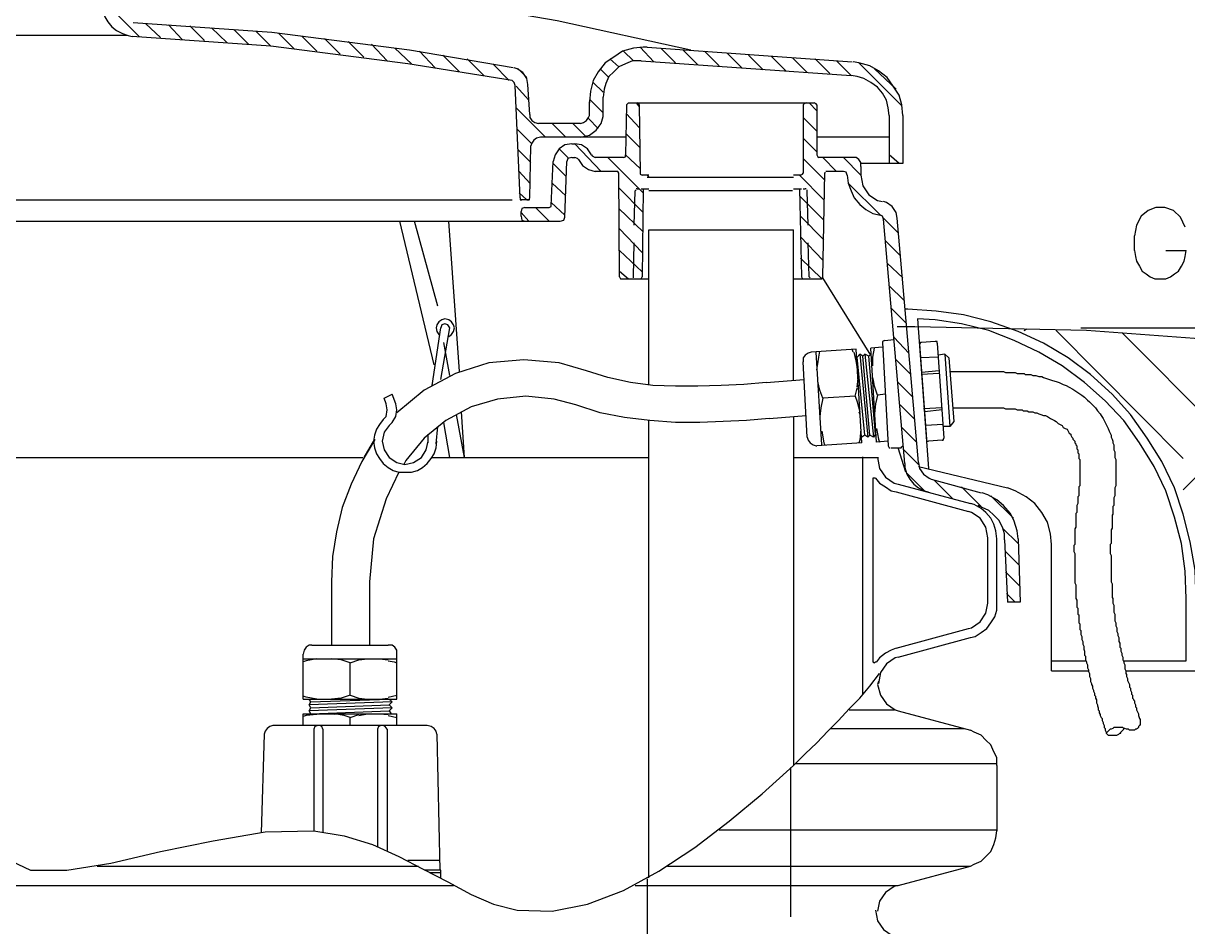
# Model space of a CAD drawing. Header units: inches. Extents: x -1698 to -1559, y -917 to -744.
# Drawn here: x -1645.69 to -1629.55, y -762.76 to -750.24 of the extents above; entities that cross this region are included whole.
import ezdxf

# ---------------------------------------------------------------- set-up
doc = ezdxf.new("R2010")
doc.units = ezdxf.units.IN
doc.layers.add('DH152', color=7, linetype='CONTINUOUS')

msp = doc.modelspace()

# ---------------------------------------------------------------- linework, layer by layer
at = {"layer": 'DH152', "color": 7}
for points in [[(-1636.4373, -750.6106), (-1638.29221, -750.20441), (-1640.22835, -749.86593), (-1642.17804, -749.62222), (-1644.12772, -749.48682), (-1646.09095, -749.43266), (-1648.05417, -749.48682), (-1650.01739, -749.62222), (-1651.96708, -749.86593), (-1653.88968, -750.20441), (-1655.81229, -750.63768), (-1657.70781, -751.15218), (-1658.16816, -751.30111)], [(-1644.0871, -750.42104), (-1644.58807, -749.92008)], [(-1644.58807, -749.97424), (-1644.58807, -750.06902), (-1644.56099, -750.15026), (-1644.52037, -750.21795), (-1644.46621, -750.28565), (-1644.39851, -750.33981), (-1644.31728, -750.38043), (-1644.23604, -750.40751), (-1644.18188, -750.42104)], [(-1638.90149, -750.85431), (-1640.33667, -750.6106), (-1642.24574, -750.36689), (-1644.16834, -750.23149), (-1644.16834, -750.23149)], [(-1643.78924, -750.43458), (-1643.99233, -750.24503)], [(-1643.49137, -750.46166), (-1643.68092, -750.25857)], [(-1643.17996, -750.4752), (-1643.38305, -750.27211)], [(-1642.86855, -750.50228), (-1643.08518, -750.29919)], [(-1644.24958, -750.40751), (-1647.94585, -750.40751)], [(-1638.91503, -751.03032), (-1640.36375, -750.80015), (-1642.25928, -750.55644), (-1644.18188, -750.42104), (-1644.18188, -750.42104)], [(-1642.57068, -750.52936), (-1642.77378, -750.32627)], [(-1642.25928, -750.55644), (-1642.46237, -750.35335)], [(-1641.93433, -750.59706), (-1642.15096, -750.38043)], [(-1641.62292, -750.62414), (-1641.82601, -750.42104)], [(-1641.29797, -750.66476), (-1641.5146, -750.44812)], [(-1640.97303, -750.70537), (-1641.18966, -750.48874)], [(-1640.64808, -750.75953), (-1640.86471, -750.52936)], [(-1640.30959, -750.80015), (-1640.53976, -750.58352)], [(-1639.98464, -750.85431), (-1640.20128, -750.62414)], [(-1637.04658, -750.56998), (-1637.10074, -750.56998), (-1637.23613, -750.58352), (-1637.38507, -750.62414), (-1637.50692, -750.70537), (-1637.62878, -750.78661), (-1637.72355, -750.90847), (-1637.79125, -751.03032), (-1637.83187, -751.17926), (-1637.84541, -751.32819), (-1637.84541, -751.34173)], [(-1637.23613, -750.75953), (-1637.37153, -750.62414)], [(-1636.9518, -750.77307), (-1637.14136, -750.56998)], [(-1637.04658, -750.56998), (-1634.20329, -750.77307)], [(-1636.65393, -750.78661), (-1636.85703, -750.58352)], [(-1636.34253, -750.81369), (-1636.54562, -750.6106)], [(-1636.04466, -750.82723), (-1636.24775, -750.62414)], [(-1639.64616, -750.90847), (-1639.87633, -750.67829)], [(-1639.30767, -750.96262), (-1639.53784, -750.73245)], [(-1637.12782, -750.75953), (-1637.15489, -750.75953), (-1637.24967, -750.75953), (-1637.34445, -750.80015), (-1637.43922, -750.84077), (-1637.50692, -750.90847), (-1637.57462, -750.97616), (-1637.61524, -751.07094), (-1637.64232, -751.15218), (-1637.65586, -751.26049)], [(-1637.43922, -750.84077), (-1637.56108, -750.73245)], [(-1637.12782, -750.75953), (-1634.21683, -750.96262)], [(-1635.73325, -750.85431), (-1635.93634, -750.65122)], [(-1635.43538, -750.88139), (-1635.63847, -750.67829)], [(-1635.12397, -750.89493), (-1635.32707, -750.69183)], [(-1634.82611, -750.92201), (-1635.0292, -750.71891)], [(-1634.5147, -750.93554), (-1634.71779, -750.73245)], [(-1634.21683, -750.96262), (-1634.41992, -750.75953)], [(-1633.49924, -751.51774), (-1633.51278, -751.36881), (-1633.55339, -751.23341), (-1633.63463, -751.11156), (-1633.71587, -750.9897), (-1633.83772, -750.89493), (-1633.95958, -750.82723), (-1634.10851, -750.78661), (-1634.18975, -750.77307)], [(-1633.51278, -751.38235), (-1634.10851, -750.78661)], [(-1638.95564, -751.03032), (-1639.18582, -750.80015)], [(-1638.69839, -751.08448), (-1638.71193, -751.00324), (-1638.76609, -750.92201), (-1638.84733, -750.86785), (-1638.88795, -750.85431)], [(-1638.71193, -750.9897), (-1638.83379, -750.86785)], [(-1637.57462, -750.9897), (-1637.69647, -750.86785)], [(-1633.59401, -751.15218), (-1633.89188, -750.86785)], [(-1638.87441, -751.09802), (-1638.88795, -751.0574), (-1638.91503, -751.03032)], [(-1638.80671, -752.65506), (-1638.87441, -751.09802)], [(-1638.67132, -751.5042), (-1638.69839, -751.08448)], [(-1637.65586, -751.19279), (-1637.79125, -751.0574)], [(-1633.68879, -751.51774), (-1633.70233, -751.40943), (-1633.72941, -751.30111), (-1633.78357, -751.20633), (-1633.85126, -751.1251), (-1633.94604, -751.0574), (-1634.04082, -751.00324), (-1634.13559, -750.97616), (-1634.21683, -750.96262)], [(-1638.68486, -751.30111), (-1638.86087, -751.11156)], [(-1637.65586, -751.53128), (-1637.65586, -751.26049)], [(-1638.45468, -751.81561), (-1638.86087, -751.40943)], [(-1637.65586, -751.47712), (-1637.84541, -751.28757)], [(-1637.84541, -751.51774), (-1637.84541, -751.32819)], [(-1637.33091, -751.36881), (-1637.34445, -752.05932)], [(-1637.30383, -751.34173), (-1637.30383, -751.34173), (-1637.31737, -751.35527), (-1637.33091, -751.36881)], [(-1637.30383, -751.34173), (-1634.73133, -751.34173)], [(-1637.19551, -751.34173), (-1637.15489, -751.39589)], [(-1637.15489, -751.36881), (-1637.15489, -751.35527), (-1637.18197, -751.34173)], [(-1637.15489, -751.36881), (-1637.14136, -752.31657)], [(-1634.83964, -751.34173), (-1634.86672, -751.35527), (-1634.88026, -751.36881)], [(-1634.88026, -751.36881), (-1634.88026, -752.31657)], [(-1634.69071, -751.45004), (-1634.79903, -751.34173)], [(-1634.69071, -751.36881), (-1634.70425, -751.35527), (-1634.73133, -751.34173)], [(-1634.69071, -751.36881), (-1634.69071, -752.05932)], [(-1638.67132, -751.5042), (-1638.67132, -751.54482), (-1638.64424, -751.58544), (-1638.60362, -751.61252), (-1638.54946, -751.62606)], [(-1637.96726, -751.62606), (-1637.92664, -751.61252), (-1637.88603, -751.58544), (-1637.85895, -751.54482), (-1637.84541, -751.51774)], [(-1637.96726, -751.81561), (-1637.84541, -751.78853), (-1637.75063, -751.72083), (-1637.68293, -751.62606), (-1637.65586, -751.53128)], [(-1637.72355, -751.69376), (-1637.85895, -751.55836)], [(-1637.33091, -751.49066), (-1637.15489, -751.68022)], [(-1634.88026, -751.54482), (-1634.69071, -751.73437)], [(-1633.68879, -751.51774), (-1633.68879, -752.18118)], [(-1633.49924, -751.51774), (-1633.49924, -752.18118)], [(-1638.64424, -751.91039), (-1638.84733, -751.70729)], [(-1637.96726, -751.62606), (-1638.54946, -751.62606)], [(-1638.17036, -751.81561), (-1638.35991, -751.62606)], [(-1637.89957, -751.80207), (-1638.07558, -751.62606)], [(-1638.52238, -751.81561), (-1638.57654, -751.82915), (-1638.61716, -751.85623), (-1638.64424, -751.89685), (-1638.65778, -751.93747)], [(-1637.33091, -751.81561), (-1638.52238, -751.81561)], [(-1638.08912, -751.91039), (-1638.18389, -751.92393), (-1638.26513, -751.97808), (-1638.31929, -752.05932), (-1638.34637, -752.1541)], [(-1638.08912, -751.91039), (-1638.0485, -751.91039)], [(-1638.0485, -751.91039), (-1637.68293, -752.28949)], [(-1637.81833, -752.05932), (-1637.87249, -751.97808), (-1637.95372, -751.92393), (-1638.0485, -751.91039)], [(-1637.33091, -751.77499), (-1637.14136, -751.96454)], [(-1634.88026, -751.82915), (-1634.69071, -752.0187)], [(-1633.68879, -751.81561), (-1634.69071, -751.81561)], [(-1638.65778, -752.16764), (-1638.83379, -751.99162)], [(-1638.71193, -752.68214), (-1638.68486, -752.68214), (-1638.67132, -752.65506), (-1638.65778, -751.93747)], [(-1638.26513, -751.97808), (-1638.12974, -752.11348)], [(-1637.81833, -752.05932), (-1637.80479, -752.07286), (-1637.76417, -752.09994)], [(-1637.37153, -752.09994), (-1637.34445, -752.0864), (-1637.34445, -752.05932)], [(-1637.34445, -752.05932), (-1637.14136, -752.24887)], [(-1634.69071, -752.05932), (-1634.67717, -752.0864), (-1634.66363, -752.09994)], [(-1633.55339, -752.18118), (-1633.68879, -752.05932)], [(-1638.37345, -752.76337), (-1638.34637, -752.1541)], [(-1638.34637, -752.18118), (-1638.17036, -752.35719)], [(-1638.18389, -752.92585), (-1638.15682, -752.1541)], [(-1638.08912, -752.09994), (-1638.08912, -752.09994), (-1638.14328, -752.11348), (-1638.15682, -752.1541)], [(-1638.08912, -752.09994), (-1638.0485, -752.09994)], [(-1637.99434, -752.12702), (-1638.00788, -752.11348), (-1638.0485, -752.09994)], [(-1637.99434, -752.12702), (-1637.94018, -752.20826), (-1637.85895, -752.26241), (-1637.76417, -752.28949)], [(-1637.37153, -752.09994), (-1637.76417, -752.09994)], [(-1637.58816, -752.09994), (-1637.10074, -752.58736)], [(-1634.88026, -752.11348), (-1634.58239, -752.41135)], [(-1634.20329, -752.09994), (-1634.66363, -752.09994)], [(-1634.60947, -752.09994), (-1634.41992, -752.28949)], [(-1634.32514, -752.09994), (-1634.08143, -752.34365)], [(-1634.08143, -752.22179), (-1634.08143, -752.16764), (-1634.10851, -752.12702), (-1634.14913, -752.09994), (-1634.20329, -752.09994)], [(-1633.49924, -752.18118), (-1634.08143, -752.18118)], [(-1634.08143, -752.22179), (-1634.08143, -752.34365)], [(-1638.67132, -752.45197), (-1638.82025, -752.28949)], [(-1637.47984, -752.28949), (-1637.76417, -752.28949)], [(-1637.42568, -753.75176), (-1637.43922, -752.31657), (-1637.45276, -752.28949), (-1637.47984, -752.28949)], [(-1637.14136, -752.31657), (-1637.14136, -752.33011), (-1637.11428, -752.34365)], [(-1637.0195, -752.34365), (-1637.11428, -752.34365)], [(-1637.04658, -752.34365), (-1637.0195, -752.37073)], [(-1637.04658, -752.37073), (-1635.01566, -752.37073)], [(-1634.92088, -752.34365), (-1635.01566, -752.34365)], [(-1634.93442, -752.34365), (-1634.59593, -752.68214)], [(-1634.92088, -752.34365), (-1634.8938, -752.33011), (-1634.88026, -752.31657)], [(-1634.60947, -753.75176), (-1634.58239, -752.31657)], [(-1634.58239, -752.30303), (-1634.58239, -752.31657), (-1634.58239, -752.31657)], [(-1634.55532, -752.28949), (-1634.56886, -752.28949)], [(-1634.32514, -752.28949), (-1634.55532, -752.28949)], [(-1634.27099, -752.34365), (-1634.28453, -752.30303), (-1634.32514, -752.28949)], [(-1634.27099, -752.34365), (-1634.27099, -752.34365), (-1634.25745, -752.45197), (-1634.21683, -752.56028), (-1634.17621, -752.65506), (-1634.09497, -752.74983), (-1634.01374, -752.81753), (-1633.91896, -752.87169), (-1633.81064, -752.89877)], [(-1634.08143, -752.34365), (-1634.05436, -752.49258), (-1633.97312, -752.61444), (-1633.85126, -752.69568), (-1633.78357, -752.70922)], [(-1638.35991, -752.45197), (-1638.17036, -752.62798)], [(-1637.43922, -752.51966), (-1637.10074, -752.85815)], [(-1637.22259, -753.03416), (-1637.20905, -752.56028)], [(-1637.19551, -752.54674), (-1637.20905, -752.56028), (-1637.20905, -752.56028)], [(-1637.18197, -752.5332), (-1637.19551, -752.5332)], [(-1637.18197, -752.5332), (-1637.15489, -752.5332)], [(-1637.12782, -752.5332), (-1637.10074, -752.5332), (-1637.10074, -752.5332)], [(-1637.10074, -752.5332), (-1637.11428, -753.75176)], [(-1637.10074, -752.5332), (-1637.0195, -752.5332)], [(-1635.0292, -752.56028), (-1637.0195, -752.56028)], [(-1635.01566, -752.5332), (-1634.93442, -752.5332)], [(-1634.93442, -752.5332), (-1634.90734, -753.75176)], [(-1634.93442, -752.5332), (-1634.90734, -752.5332)], [(-1634.88026, -752.5332), (-1634.85318, -752.5332)], [(-1634.83964, -752.5332), (-1634.85318, -752.5332), (-1634.85318, -752.5332)], [(-1634.82611, -752.56028), (-1634.82611, -752.54674)], [(-1634.81257, -753.03416), (-1634.82611, -752.56028)], [(-1634.25745, -752.45197), (-1633.81064, -752.89877)], [(-1656.97668, -752.68214), (-1638.91503, -752.68214)], [(-1638.71193, -752.68214), (-1638.82025, -752.58736)], [(-1638.80671, -752.65506), (-1638.80671, -752.68214), (-1638.77963, -752.68214)], [(-1638.67132, -752.68214), (-1638.80671, -752.68214)], [(-1638.37345, -752.72276), (-1638.18389, -752.89877)], [(-1634.93442, -752.62798), (-1634.59593, -752.96647)], [(-1633.58047, -752.93939), (-1633.59401, -752.85815), (-1633.64817, -752.77691), (-1633.72941, -752.72276), (-1633.77003, -752.70922)], [(-1638.73901, -752.79045), (-1638.77963, -752.80399), (-1638.79317, -752.84461)], [(-1638.79317, -752.91231), (-1638.79317, -752.84461)], [(-1638.79317, -752.85815), (-1638.68486, -752.98001)], [(-1638.73901, -752.79045), (-1638.40053, -752.79045)], [(-1638.59008, -752.79045), (-1638.40053, -752.98001)], [(-1638.40053, -752.79045), (-1638.37345, -752.77691), (-1638.37345, -752.76337)], [(-1637.43922, -752.80399), (-1637.10074, -753.12894)], [(-1629.58633, -753.06124), (-1629.65403, -752.92585), (-1629.7488, -752.83107), (-1629.87066, -752.79045), (-1629.99251, -752.79045), (-1630.10083, -752.83107), (-1630.19561, -752.91231), (-1630.2633, -753.03416), (-1630.29038, -753.1831), (-1630.29038, -753.1831)], [(-1657.09854, -752.98001), (-1638.25159, -752.98001)], [(-1639.99818, -754.97031), (-1640.47207, -752.98001)], [(-1639.94403, -754.15794), (-1640.26897, -752.98001)], [(-1639.64616, -755.06508), (-1639.79509, -752.98001)], [(-1638.79317, -752.91231), (-1638.77963, -752.96647), (-1638.73901, -752.98001)], [(-1638.25159, -752.98001), (-1638.19743, -752.96647), (-1638.18389, -752.92585)], [(-1634.92088, -752.91231), (-1634.59593, -753.23726)], [(-1633.77003, -752.95293), (-1633.78357, -752.91231), (-1633.81064, -752.89877)], [(-1633.77003, -752.93939), (-1633.56693, -753.14248)], [(-1633.47216, -756.33779), (-1633.77003, -752.95293)], [(-1633.28261, -756.32425), (-1633.58047, -752.93939)], [(-1637.42568, -753.08832), (-1637.11428, -753.41327)], [(-1637.0195, -753.10186), (-1635.01566, -753.10186)], [(-1637.0195, -755.2411), (-1637.0195, -753.10186)], [(-1635.01566, -755.18694), (-1635.01566, -753.10186)], [(-1634.92088, -753.19664), (-1634.60947, -753.52158)], [(-1630.29038, -753.38619), (-1630.29038, -753.1831)], [(-1637.23613, -753.75176), (-1637.22259, -753.27787)], [(-1634.79903, -753.75176), (-1634.81257, -753.27787)], [(-1633.74295, -753.25079), (-1633.53986, -753.45389)], [(-1637.42568, -753.38619), (-1637.11428, -753.68406)], [(-1634.92088, -753.49451), (-1634.62301, -753.77883)], [(-1630.29038, -753.38619), (-1630.27684, -753.46743), (-1630.2633, -753.53512), (-1630.22268, -753.60282), (-1630.18207, -753.67052), (-1630.12791, -753.71114), (-1630.07375, -753.75176), (-1630.00605, -753.77883), (-1629.92482, -753.77883), (-1629.92482, -753.77883)], [(-1629.92482, -753.77883), (-1629.85712, -753.77883), (-1629.78942, -753.75176), (-1629.73526, -753.71114), (-1629.68111, -753.67052), (-1629.64049, -753.60282), (-1629.59987, -753.53512), (-1629.58633, -753.46743), (-1629.57279, -753.38619), (-1629.57279, -753.38619)], [(-1629.85712, -753.38619), (-1629.57279, -753.38619)], [(-1637.42568, -753.67052), (-1637.30383, -753.77883)], [(-1633.71587, -753.5622), (-1633.49924, -753.76529)], [(-1637.42568, -753.75176), (-1637.41214, -753.77883), (-1637.38507, -753.77883)], [(-1637.38507, -753.77883), (-1637.0195, -753.77883)], [(-1637.26321, -753.77883), (-1637.24967, -753.77883)], [(-1637.23613, -753.76529), (-1637.23613, -753.75176), (-1637.23613, -753.75176)], [(-1637.15489, -753.77883), (-1637.12782, -753.77883), (-1637.11428, -753.75176)], [(-1635.01566, -753.77883), (-1634.63655, -753.77883)], [(-1634.90734, -753.75176), (-1634.8938, -753.77883), (-1634.88026, -753.77883)], [(-1634.79903, -753.75176), (-1634.78549, -753.76529)], [(-1634.78549, -753.77883), (-1634.77195, -753.77883), (-1634.77195, -753.77883)], [(-1634.63655, -753.77883), (-1634.62301, -753.77883), (-1634.60947, -753.75176)], [(-1633.94604, -754.83491), (-1634.60947, -753.76529)], [(-1633.68879, -753.87361), (-1633.4857, -754.0767)], [(-1639.79509, -754.57766), (-1639.75447, -754.55058), (-1639.72739, -754.50997), (-1639.71385, -754.45581), (-1639.72739, -754.41519), (-1639.75447, -754.37457), (-1639.79509, -754.34749), (-1639.84925, -754.33395), (-1639.88987, -754.34749), (-1639.93049, -754.37457), (-1639.95757, -754.41519), (-1639.9711, -754.45581), (-1639.95757, -754.50997), (-1639.93049, -754.55058), (-1639.91695, -754.56412)], [(-1633.66171, -754.18502), (-1633.45862, -754.38811)], [(-1629.4374, -759.20816), (-1629.4374, -758.20624), (-1629.45093, -757.8136), (-1629.51863, -757.42095), (-1629.61341, -757.04185), (-1629.73526, -756.67628), (-1629.91128, -756.31072), (-1630.11437, -755.98577), (-1630.34454, -755.66082), (-1630.60179, -755.37649), (-1630.89966, -755.1057), (-1631.21107, -754.87553), (-1631.54955, -754.67244), (-1631.90158, -754.50997), (-1632.28068, -754.37457), (-1632.65979, -754.27979), (-1633.0389, -754.22564), (-1633.43154, -754.19856), (-1633.47216, -754.19856)], [(-1629.57279, -758.2604), (-1629.57279, -758.20624), (-1629.58633, -757.82714), (-1629.64049, -757.44803), (-1629.73526, -757.08247), (-1629.85712, -756.7169), (-1630.01959, -756.37841), (-1630.22268, -756.05347), (-1630.43932, -755.74206), (-1630.69657, -755.47127), (-1630.9809, -755.21402), (-1631.2923, -754.98385), (-1631.61725, -754.79429), (-1631.95574, -754.63182), (-1632.30776, -754.49643), (-1632.68687, -754.40165), (-1633.05243, -754.34749), (-1633.29615, -754.33395)], [(-1633.29615, -754.33395), (-1633.14721, -756.40549)], [(-1640.02526, -755.25464), (-1639.90341, -754.45581)], [(-1639.78155, -754.45581), (-1639.80863, -754.41519), (-1639.84925, -754.40165), (-1639.88987, -754.41519), (-1639.90341, -754.45581)], [(-1639.90341, -755.1734), (-1639.78155, -754.45581)], [(-1617.63098, -757.05539), (-1619.29633, -756.52735), (-1621.5845, -755.89099), (-1623.89975, -755.36295), (-1626.22854, -754.95677), (-1628.58441, -754.67244), (-1630.95382, -754.49643), (-1633.33676, -754.44227), (-1633.58047, -754.44227)], [(-1631.82034, -754.49643), (-1631.77972, -754.46935)], [(-1629.61341, -756.2701), (-1631.37354, -754.49643)], [(-1631.03505, -754.45581), (-1620.42011, -754.45581)], [(-1639.78155, -755.11924), (-1639.86279, -754.6589)], [(-1633.75649, -754.63182), (-1633.78357, -754.64536), (-1633.78357, -754.6589), (-1633.78357, -754.6589)], [(-1633.78357, -754.6589), (-1633.70233, -756.09408)], [(-1633.75649, -754.63182), (-1633.62109, -754.61828)], [(-1633.62109, -754.5912), (-1633.418, -754.80783)], [(-1633.24199, -754.6589), (-1633.25553, -754.6589), (-1633.26907, -754.68598), (-1633.26907, -754.68598)], [(-1633.02536, -754.67244), (-1633.02536, -754.64536), (-1633.05243, -754.64536), (-1633.05243, -754.64536), (-1633.24199, -754.6589)], [(-1629.16661, -755.82329), (-1630.4664, -754.52351)], [(-1634.77195, -754.79429), (-1634.81257, -754.80783), (-1634.85318, -754.83491), (-1634.88026, -754.87553), (-1634.88026, -754.91615), (-1634.88026, -754.92969)], [(-1634.14913, -754.75368), (-1634.77195, -754.79429)], [(-1634.62301, -756.08054), (-1634.70425, -754.79429)], [(-1634.69071, -755.038), (-1634.67717, -754.95677), (-1634.66363, -754.86199), (-1634.65009, -754.78076)], [(-1634.18975, -754.79429), (-1634.20329, -754.75368)], [(-1634.13559, -754.99739), (-1634.14913, -754.91615), (-1634.17621, -754.79429)], [(-1634.06789, -756.05347), (-1634.14913, -754.75368)], [(-1634.09497, -754.82137), (-1634.13559, -754.86199)], [(-1634.05436, -754.84845), (-1634.09497, -754.82137)], [(-1634.09497, -754.82137), (-1633.98666, -755.97223)], [(-1634.02728, -754.82137), (-1634.05436, -754.84845)], [(-1633.97312, -754.84845), (-1634.02728, -754.82137)], [(-1634.02728, -754.82137), (-1633.90542, -755.97223)], [(-1633.97312, -754.84845), (-1633.94604, -754.82137)], [(-1633.78357, -754.7266), (-1633.94604, -754.74014)], [(-1633.70233, -756.02639), (-1633.8648, -756.03993), (-1633.94604, -754.74014)], [(-1633.91896, -754.98385), (-1633.91896, -754.86199), (-1633.89188, -754.74014)], [(-1633.26907, -754.68598), (-1633.17429, -755.99931)], [(-1633.02536, -754.67244), (-1632.93058, -755.98577)], [(-1632.91704, -754.82137), (-1633.01182, -754.83491)], [(-1632.91704, -754.82137), (-1632.84934, -755.82329)], [(-1632.91704, -754.82137), (-1632.86288, -754.87553)], [(-1637.88603, -755.05154), (-1638.26513, -754.94323), (-1638.75255, -754.90261), (-1639.23997, -754.94323), (-1639.70032, -755.09216), (-1640.13358, -755.32233), (-1640.51268, -755.63374), (-1640.51268, -755.63374)], [(-1634.82611, -755.97223), (-1634.88026, -754.92969)], [(-1634.02728, -755.94515), (-1634.13559, -754.86199)], [(-1633.95958, -755.94515), (-1634.05436, -754.84845)], [(-1633.87834, -755.93161), (-1633.97312, -754.84845)], [(-1633.59401, -754.90261), (-1633.39092, -755.1057)], [(-1633.01182, -754.86199), (-1633.25553, -754.87553)], [(-1632.86288, -754.87553), (-1632.79518, -755.7556)], [(-1629.61341, -756.70336), (-1627.83974, -754.94323)], [(-1635.39476, -755.21402), (-1635.70617, -755.2411), (-1636.01758, -755.25464), (-1636.34253, -755.26818), (-1636.65393, -755.26818), (-1636.96534, -755.25464), (-1637.27675, -755.21402), (-1637.58816, -755.14632), (-1637.88603, -755.05154), (-1637.88603, -755.05154)], [(-1632.99828, -755.05154), (-1633.24199, -755.07862)], [(-1632.99828, -755.09216), (-1633.24199, -755.1057)], [(-1632.84934, -755.06508), (-1632.8358, -755.06508), (-1632.82226, -755.06508), (-1632.80872, -755.06508), (-1632.78165, -755.06508), (-1632.76811, -755.06508), (-1632.75457, -755.06508), (-1632.74103, -755.06508), (-1632.72749, -755.06508), (-1632.70041, -755.06508), (-1632.67333, -755.06508), (-1632.64625, -755.06508), (-1632.60563, -755.06508), (-1632.57855, -755.06508), (-1632.53793, -755.06508), (-1632.51086, -755.06508), (-1632.49732, -755.06508), (-1632.4567, -755.06508), (-1632.42962, -755.06508), (-1632.40254, -755.06508), (-1632.36192, -755.06508), (-1632.33484, -755.06508), (-1632.30776, -755.06508), (-1632.26715, -755.06508), (-1632.24007, -755.06508), (-1632.22653, -755.06508), (-1632.21299, -755.06508), (-1632.19945, -755.06508), (-1632.17237, -755.06508), (-1632.15883, -755.06508), (-1632.14529, -755.06508), (-1632.13175, -755.06508), (-1632.10467, -755.06508), (-1632.07759, -755.07862), (-1632.05051, -755.07862), (-1632.0099, -755.07862), (-1631.98282, -755.07862), (-1631.9422, -755.07862), (-1631.91512, -755.09216), (-1631.8745, -755.09216), (-1631.84742, -755.09216), (-1631.83388, -755.09216), (-1631.82034, -755.09216), (-1631.8068, -755.1057), (-1631.79326, -755.1057), (-1631.76618, -755.1057), (-1631.75265, -755.1057), (-1631.73911, -755.1057), (-1631.72557, -755.1057), (-1631.69849, -755.11924), (-1631.65787, -755.11924), (-1631.61725, -755.13278), (-1631.57663, -755.13278), (-1631.54955, -755.14632), (-1631.50893, -755.15986), (-1631.46832, -755.1734), (-1631.4277, -755.18694), (-1631.37354, -755.20048), (-1631.33292, -755.21402), (-1631.27876, -755.2411), (-1631.23815, -755.25464), (-1631.19753, -755.28172), (-1631.14337, -755.30879), (-1631.10275, -755.33587), (-1631.06213, -755.36295), (-1631.02151, -755.39003), (-1630.9809, -755.41711), (-1630.94028, -755.45773), (-1630.9132, -755.48481), (-1630.87258, -755.52543), (-1630.83196, -755.56604), (-1630.80488, -755.60666), (-1630.76426, -755.64728), (-1630.75072, -755.67436), (-1630.72365, -755.71498), (-1630.71011, -755.74206), (-1630.69657, -755.76914), (-1630.68303, -755.79622), (-1630.66949, -755.82329), (-1630.65595, -755.85037), (-1630.64241, -755.89099), (-1630.62887, -755.91807), (-1630.61533, -755.94515), (-1630.61533, -755.97223), (-1630.60179, -755.99931), (-1630.58825, -756.02639), (-1630.58825, -756.05347), (-1630.57471, -756.08054), (-1630.57471, -756.12116), (-1630.57471, -756.14824), (-1630.56117, -756.17532), (-1630.56117, -756.2024), (-1630.56117, -756.22948), (-1630.56117, -756.25656), (-1630.54763, -756.28364), (-1630.54763, -756.31072), (-1630.54763, -756.33779), (-1630.54763, -756.37841), (-1630.54763, -756.41903), (-1630.54763, -756.45965), (-1630.54763, -756.48673), (-1630.54763, -756.52735), (-1630.54763, -756.56797), (-1630.54763, -756.59504), (-1630.54763, -756.63566), (-1630.54763, -756.6492), (-1630.56117, -756.67628), (-1630.56117, -756.70336), (-1630.56117, -756.73044), (-1630.56117, -756.75752), (-1630.56117, -756.7846), (-1630.57471, -756.81168), (-1630.57471, -756.82522), (-1630.57471, -756.82522), (-1630.57471, -756.85229), (-1630.57471, -756.86583), (-1630.57471, -756.89291), (-1630.57471, -756.91999), (-1630.58825, -756.93353), (-1630.58825, -756.96061), (-1630.58825, -756.96061), (-1630.58825, -756.98769), (-1630.58825, -757.00123), (-1630.58825, -757.02831), (-1630.58825, -757.04185), (-1630.60179, -757.05539), (-1630.60179, -757.08247), (-1630.60179, -757.096), (-1630.60179, -757.10954), (-1630.60179, -757.12308), (-1630.60179, -757.15016), (-1630.60179, -757.1637), (-1630.60179, -757.20432), (-1630.60179, -757.2314), (-1630.61533, -757.25848), (-1630.61533, -757.28556), (-1630.61533, -757.2991), (-1630.61533, -757.32618), (-1630.61533, -757.35325), (-1630.61533, -757.38033), (-1630.61533, -757.40741), (-1630.61533, -757.43449), (-1630.61533, -757.44803), (-1630.62887, -757.46157), (-1630.62887, -757.47511), (-1630.62887, -757.48865), (-1630.62887, -757.50219), (-1630.62887, -757.50219), (-1630.62887, -757.51573), (-1630.62887, -757.52927), (-1630.62887, -757.54281), (-1630.62887, -757.54281), (-1630.62887, -757.55635), (-1630.62887, -757.56989), (-1630.62887, -757.58343), (-1630.61533, -757.6105), (-1630.61533, -757.62404), (-1630.61533, -757.63758), (-1630.61533, -757.65112), (-1630.61533, -757.6782), (-1630.61533, -757.69174), (-1630.61533, -757.71882), (-1630.61533, -757.7459), (-1630.61533, -757.77298), (-1630.61533, -757.80006), (-1630.61533, -757.8136), (-1630.61533, -757.82714), (-1630.61533, -757.84068), (-1630.61533, -757.86775), (-1630.61533, -757.89483), (-1630.61533, -757.92191), (-1630.61533, -757.94899), (-1630.61533, -757.97607), (-1630.60179, -758.00315), (-1630.60179, -758.01669), (-1630.60179, -758.04377), (-1630.60179, -758.07085), (-1630.60179, -758.09793), (-1630.60179, -758.125), (-1630.60179, -758.15208), (-1630.60179, -758.16562), (-1630.60179, -758.17916), (-1630.60179, -758.1927), (-1630.58825, -758.20624), (-1630.58825, -758.21978), (-1630.58825, -758.24686), (-1630.58825, -758.27394), (-1630.57471, -758.30102), (-1630.57471, -758.3281), (-1630.57471, -758.35518), (-1630.57471, -758.36872), (-1630.57471, -758.39579), (-1630.56117, -758.42287), (-1630.56117, -758.44995), (-1630.56117, -758.47703), (-1630.56117, -758.50411), (-1630.56117, -758.51765), (-1630.54763, -758.54473), (-1630.54763, -758.55827), (-1630.54763, -758.58535), (-1630.53409, -758.61243), (-1630.53409, -758.6395), (-1630.53409, -758.66658), (-1630.52055, -758.69366), (-1630.52055, -758.7072), (-1630.52055, -758.72074), (-1630.50701, -758.74782), (-1630.50701, -758.7749), (-1630.50701, -758.80198), (-1630.49347, -758.82906), (-1630.49347, -758.85614), (-1630.49347, -758.88322), (-1630.49347, -758.88322), (-1630.47993, -758.89675), (-1630.47993, -758.91029), (-1630.47993, -758.93737), (-1630.4664, -758.96445), (-1630.4664, -758.99153), (-1630.45286, -759.01861), (-1630.45286, -759.04569), (-1630.45286, -759.05923), (-1630.43932, -759.08631), (-1630.43932, -759.09985), (-1630.42578, -759.12693), (-1630.42578, -759.154), (-1630.42578, -759.18108), (-1630.41224, -759.20816), (-1630.41224, -759.2217), (-1630.41224, -759.23524), (-1630.41224, -759.24878), (-1630.3987, -759.26232), (-1630.3987, -759.2894), (-1630.38516, -759.31648), (-1630.38516, -759.34356), (-1630.37162, -759.37064), (-1630.35808, -759.39772), (-1630.35808, -759.41125), (-1630.35808, -759.43833), (-1630.34454, -759.45187), (-1630.34454, -759.47895), (-1630.331, -759.50603), (-1630.331, -759.53311), (-1630.31746, -759.54665), (-1630.31746, -759.57373), (-1630.31746, -759.58727), (-1630.30392, -759.60081), (-1630.30392, -759.61435), (-1630.29038, -759.62789), (-1630.29038, -759.65497), (-1630.27684, -759.68204), (-1630.27684, -759.70912), (-1630.2633, -759.72266), (-1630.2633, -759.7362), (-1630.2633, -759.74974), (-1630.24976, -759.77682), (-1630.23622, -759.8039), (-1630.23622, -759.83098), (-1630.22268, -759.8716), (-1630.20915, -759.88514), (-1630.20915, -759.91222), (-1630.20915, -759.92575), (-1630.20915, -759.92575)], [(-1635.39476, -755.21402), (-1634.86672, -755.1734)], [(-1634.60947, -755.43065), (-1634.65009, -755.32233), (-1634.67717, -755.20048)], [(-1634.16267, -755.40357), (-1634.13559, -755.29525)], [(-1634.13559, -755.28172), (-1634.12205, -755.15986)], [(-1633.85126, -755.39003), (-1633.89188, -755.26818), (-1633.90542, -755.18694), (-1633.91896, -755.14632)], [(-1633.56693, -755.21402), (-1633.36384, -755.41711)], [(-1640.6887, -755.43065), (-1640.58038, -755.37649)], [(-1640.66162, -755.51189), (-1640.6887, -755.43065)], [(-1640.52622, -755.51189), (-1640.58038, -755.37649)], [(-1638.03496, -755.52543), (-1638.33283, -755.44419), (-1638.72547, -755.40357), (-1639.11812, -755.44419), (-1639.48368, -755.5525), (-1639.83571, -755.74206), (-1640.13358, -755.98577), (-1640.39083, -756.29718), (-1640.41791, -756.35133)], [(-1634.60947, -755.43065), (-1634.63655, -755.56604), (-1634.65009, -755.6879)], [(-1634.16267, -755.40357), (-1634.60947, -755.43065)], [(-1634.16267, -755.40357), (-1634.13559, -755.48481), (-1634.09497, -755.6202)], [(-1633.85126, -755.39003), (-1633.87834, -755.51189), (-1633.89188, -755.64728)], [(-1633.74295, -755.37649), (-1633.85126, -755.39003)], [(-1640.66162, -755.6879), (-1640.64808, -755.59312), (-1640.66162, -755.51189)], [(-1640.60746, -755.79622), (-1640.58038, -755.76914), (-1640.52622, -755.6879), (-1640.51268, -755.59312), (-1640.52622, -755.51189)], [(-1639.57846, -756.25656), (-1639.61908, -755.6202)], [(-1635.35414, -755.71498), (-1635.66555, -755.74206), (-1635.9905, -755.7556), (-1636.31545, -755.76914), (-1636.65393, -755.76914), (-1637.00596, -755.74206), (-1637.35799, -755.70144), (-1637.69647, -755.63374), (-1638.03496, -755.52543), (-1638.03496, -755.52543)], [(-1634.10851, -755.6202), (-1634.09497, -755.66082)], [(-1633.53986, -755.52543), (-1633.33676, -755.72852)], [(-1632.95766, -755.56604), (-1633.21491, -755.57958)], [(-1632.95766, -755.59312), (-1633.20137, -755.6202)], [(-1632.80872, -755.56604), (-1632.79518, -755.56604), (-1632.78165, -755.56604), (-1632.76811, -755.56604), (-1632.76811, -755.56604), (-1632.75457, -755.56604), (-1632.74103, -755.56604), (-1632.72749, -755.56604), (-1632.71395, -755.56604), (-1632.70041, -755.56604), (-1632.67333, -755.56604), (-1632.64625, -755.56604), (-1632.61917, -755.56604), (-1632.60563, -755.56604), (-1632.57855, -755.56604), (-1632.55147, -755.56604), (-1632.5244, -755.56604), (-1632.49732, -755.56604), (-1632.4567, -755.56604), (-1632.42962, -755.56604), (-1632.40254, -755.56604), (-1632.37546, -755.56604), (-1632.34838, -755.56604), (-1632.3213, -755.56604), (-1632.29422, -755.56604), (-1632.25361, -755.56604), (-1632.24007, -755.56604), (-1632.22653, -755.56604), (-1632.21299, -755.56604), (-1632.19945, -755.56604), (-1632.18591, -755.56604), (-1632.17237, -755.56604), (-1632.15883, -755.56604), (-1632.14529, -755.56604), (-1632.10467, -755.56604), (-1632.07759, -755.57958), (-1632.05051, -755.57958), (-1632.02343, -755.57958), (-1631.99636, -755.57958), (-1631.96928, -755.57958), (-1631.9422, -755.57958), (-1631.91512, -755.59312), (-1631.90158, -755.59312), (-1631.88804, -755.59312), (-1631.8745, -755.59312), (-1631.86096, -755.59312), (-1631.84742, -755.59312), (-1631.83388, -755.60666), (-1631.82034, -755.60666), (-1631.8068, -755.60666), (-1631.77972, -755.60666), (-1631.75265, -755.6202), (-1631.72557, -755.6202), (-1631.69849, -755.6202), (-1631.67141, -755.63374), (-1631.64433, -755.63374), (-1631.61725, -755.64728), (-1631.59017, -755.66082), (-1631.54955, -755.67436), (-1631.52247, -755.67436), (-1631.4954, -755.6879), (-1631.45478, -755.71498), (-1631.4277, -755.72852), (-1631.40062, -755.74206), (-1631.37354, -755.7556), (-1631.34646, -755.78268), (-1631.31938, -755.79622), (-1631.2923, -755.80975), (-1631.27876, -755.83683), (-1631.25168, -755.85037), (-1631.22461, -755.86391), (-1631.21107, -755.89099), (-1631.19753, -755.91807), (-1631.17045, -755.93161), (-1631.17045, -755.94515), (-1631.15691, -755.97223), (-1631.14337, -755.98577), (-1631.14337, -755.99931), (-1631.12983, -756.01285), (-1631.11629, -756.02639), (-1631.11629, -756.05347), (-1631.10275, -756.067), (-1631.10275, -756.08054), (-1631.08921, -756.09408), (-1631.08921, -756.12116), (-1631.08921, -756.1347), (-1631.07567, -756.14824), (-1631.07567, -756.17532), (-1631.07567, -756.18886), (-1631.06213, -756.2024), (-1631.06213, -756.22948), (-1631.06213, -756.24302), (-1631.06213, -756.2701), (-1631.04859, -756.28364), (-1631.04859, -756.31072), (-1631.04859, -756.32425), (-1631.04859, -756.35133), (-1631.04859, -756.36487), (-1631.04859, -756.39195), (-1631.04859, -756.41903), (-1631.04859, -756.44611), (-1631.04859, -756.48673), (-1631.04859, -756.51381), (-1631.04859, -756.54089), (-1631.04859, -756.56797), (-1631.04859, -756.59504), (-1631.04859, -756.62212), (-1631.04859, -756.6492), (-1631.06213, -756.66274), (-1631.06213, -756.68982), (-1631.06213, -756.7169), (-1631.06213, -756.73044), (-1631.06213, -756.75752), (-1631.06213, -756.7846), (-1631.07567, -756.79814), (-1631.07567, -756.81168), (-1631.07567, -756.82522), (-1631.07567, -756.85229), (-1631.07567, -756.86583), (-1631.07567, -756.87937), (-1631.07567, -756.89291), (-1631.08921, -756.91999), (-1631.08921, -756.93353), (-1631.08921, -756.94707), (-1631.08921, -756.97415), (-1631.08921, -756.98769), (-1631.08921, -757.01477), (-1631.10275, -757.02831), (-1631.10275, -757.05539), (-1631.10275, -757.06893), (-1631.10275, -757.096), (-1631.10275, -757.12308), (-1631.10275, -757.13662), (-1631.10275, -757.1637), (-1631.10275, -757.19078), (-1631.10275, -757.21786), (-1631.11629, -757.24494), (-1631.11629, -757.25848), (-1631.11629, -757.28556), (-1631.11629, -757.31264), (-1631.11629, -757.33972), (-1631.11629, -757.35325), (-1631.11629, -757.38033), (-1631.11629, -757.40741), (-1631.11629, -757.43449), (-1631.11629, -757.46157), (-1631.12983, -757.47511), (-1631.12983, -757.50219), (-1631.12983, -757.52927), (-1631.12983, -757.55635), (-1631.11629, -757.58343), (-1631.11629, -757.59697), (-1631.11629, -757.62404), (-1631.11629, -757.65112), (-1631.11629, -757.6782), (-1631.11629, -757.69174), (-1631.11629, -757.71882), (-1631.11629, -757.7459), (-1631.11629, -757.77298), (-1631.11629, -757.80006), (-1631.11629, -757.8136), (-1631.11629, -757.84068), (-1631.11629, -757.86775), (-1631.11629, -757.89483), (-1631.11629, -757.92191), (-1631.11629, -757.93545), (-1631.11629, -757.96253), (-1631.11629, -757.98961), (-1631.10275, -758.01669), (-1631.10275, -758.03023), (-1631.10275, -758.05731), (-1631.10275, -758.08439), (-1631.10275, -758.11147), (-1631.10275, -758.13854), (-1631.10275, -758.15208), (-1631.10275, -758.17916), (-1631.10275, -758.20624), (-1631.08921, -758.23332), (-1631.08921, -758.24686), (-1631.08921, -758.27394), (-1631.08921, -758.30102), (-1631.08921, -758.3281), (-1631.07567, -758.34164), (-1631.07567, -758.36872), (-1631.07567, -758.39579), (-1631.07567, -758.42287), (-1631.06213, -758.43641), (-1631.06213, -758.46349), (-1631.06213, -758.49057), (-1631.06213, -758.51765), (-1631.06213, -758.54473), (-1631.04859, -758.55827), (-1631.04859, -758.58535), (-1631.04859, -758.61243), (-1631.04859, -758.6395), (-1631.03505, -758.65304), (-1631.03505, -758.68012), (-1631.03505, -758.7072), (-1631.02151, -758.73428), (-1631.02151, -758.74782), (-1631.02151, -758.7749), (-1631.00797, -758.80198), (-1631.00797, -758.81552), (-1631.00797, -758.8426), (-1630.99443, -758.86968), (-1630.99443, -758.89675), (-1630.99443, -758.91029), (-1630.9809, -758.93737), (-1630.9809, -758.96445), (-1630.9809, -758.99153), (-1630.96736, -759.00507), (-1630.96736, -759.03215), (-1630.96736, -759.05923), (-1630.95382, -759.08631), (-1630.95382, -759.09985), (-1630.94028, -759.12693), (-1630.94028, -759.154), (-1630.94028, -759.16754), (-1630.92674, -759.19462), (-1630.92674, -759.2217), (-1630.9132, -759.24878), (-1630.9132, -759.26232), (-1630.9132, -759.2894), (-1630.89966, -759.31648), (-1630.89966, -759.33002), (-1630.89966, -759.3571), (-1630.88612, -759.38418), (-1630.88612, -759.39772), (-1630.87258, -759.42479), (-1630.87258, -759.45187), (-1630.85904, -759.47895), (-1630.85904, -759.49249), (-1630.8455, -759.51957), (-1630.8455, -759.54665), (-1630.83196, -759.56019), (-1630.83196, -759.58727), (-1630.81842, -759.61435), (-1630.81842, -759.62789), (-1630.81842, -759.65497), (-1630.80488, -759.68204), (-1630.80488, -759.69558), (-1630.79134, -759.72266), (-1630.79134, -759.74974), (-1630.7778, -759.76328), (-1630.7778, -759.79036), (-1630.76426, -759.81744), (-1630.76426, -759.83098), (-1630.75072, -759.85806), (-1630.73718, -759.8716), (-1630.73718, -759.89868), (-1630.72365, -759.92575), (-1630.72365, -759.93929), (-1630.71011, -759.96637), (-1630.71011, -759.99345), (-1630.69657, -760.00699), (-1630.69657, -760.03407), (-1630.68303, -760.06115), (-1630.68303, -760.07469), (-1630.68303, -760.07469)], [(-1640.66162, -755.6879), (-1640.70224, -755.72852), (-1640.75639, -755.79622), (-1640.79701, -755.86391), (-1640.82409, -755.94515), (-1640.83763, -756.02639), (-1640.82409, -756.12116), (-1640.79701, -756.2024), (-1640.75639, -756.2701), (-1640.70224, -756.33779), (-1640.63454, -756.39195), (-1640.56684, -756.43257), (-1640.4856, -756.45965), (-1640.40437, -756.45965), (-1640.30959, -756.45965), (-1640.22835, -756.43257), (-1640.16066, -756.39195), (-1640.09296, -756.33779), (-1640.0388, -756.2701), (-1639.99818, -756.2024), (-1639.9711, -756.12116), (-1639.95757, -756.02639)], [(-1639.78155, -756.25656), (-1639.86279, -755.76914)], [(-1639.57846, -756.25656), (-1639.68678, -755.66082)], [(-1637.0195, -762.07853), (-1637.0195, -755.74206)], [(-1635.35414, -755.71498), (-1634.83964, -755.67436)], [(-1635.01566, -755.6879), (-1635.01566, -760.52149)], [(-1632.79518, -755.7556), (-1632.84934, -755.82329)], [(-1640.60746, -755.79622), (-1640.621, -755.80975), (-1640.6887, -755.90453), (-1640.71578, -756.02639), (-1640.6887, -756.14824), (-1640.621, -756.25656), (-1640.51268, -756.32425), (-1640.40437, -756.35133), (-1640.28251, -756.32425), (-1640.1742, -756.25656), (-1640.1065, -756.14824), (-1640.07942, -756.02639)], [(-1640.07942, -756.05347), (-1640.07942, -755.93161)], [(-1639.9711, -756.067), (-1639.94403, -755.82329)], [(-1634.62301, -755.89099), (-1634.59593, -756.05347), (-1634.58239, -756.08054)], [(-1634.08143, -755.86391), (-1634.09497, -756.01285), (-1634.10851, -756.05347)], [(-1633.87834, -755.93161), (-1633.90542, -755.97223), (-1633.95958, -755.94515), (-1633.98666, -755.97223), (-1634.02728, -755.94515), (-1634.06789, -755.97223)], [(-1633.8648, -755.85037), (-1633.83772, -755.99931), (-1633.82418, -756.03993)], [(-1633.51278, -755.83683), (-1633.30968, -756.03993)], [(-1632.94412, -755.79622), (-1633.18783, -755.80975)], [(-1632.84934, -755.82329), (-1632.94412, -755.82329)], [(-1640.82409, -755.99931), (-1640.82409, -756.01285), (-1641.0001, -756.31072), (-1641.14904, -756.62212), (-1641.27089, -756.94707), (-1641.35213, -757.28556), (-1641.40629, -757.62404), (-1641.41983, -757.97607)], [(-1640.82409, -755.99931), (-1640.97303, -756.25656)], [(-1634.82611, -755.97223), (-1634.81257, -756.01285), (-1634.78549, -756.05347), (-1634.74487, -756.08054), (-1634.70425, -756.09408), (-1634.69071, -756.09408)], [(-1634.06789, -756.05347), (-1634.69071, -756.09408)], [(-1633.70233, -756.09408), (-1633.68879, -756.12116), (-1633.67525, -756.12116), (-1633.67525, -756.12116)], [(-1633.52632, -756.12116), (-1633.51278, -756.10762), (-1633.49924, -756.09408), (-1633.49924, -756.09408)], [(-1633.17429, -755.99931), (-1633.17429, -756.02639), (-1633.14721, -756.02639), (-1633.14721, -756.02639)], [(-1632.95766, -756.01285), (-1633.14721, -756.02639)], [(-1632.95766, -756.01285), (-1632.94412, -756.01285), (-1632.93058, -755.98577), (-1632.93058, -755.98577)], [(-1658.34417, -756.25656), (-1640.98657, -756.25656)], [(-1640.02526, -756.25656), (-1637.0195, -756.25656)], [(-1635.01566, -756.25656), (-1633.83772, -756.25656)], [(-1634.05436, -759.53311), (-1634.05436, -756.24302)], [(-1633.85126, -756.25656), (-1633.82418, -756.40549), (-1633.74295, -756.52735), (-1633.62109, -756.60858), (-1633.56693, -756.62212), (-1632.56501, -756.89291)], [(-1633.66171, -756.12116), (-1633.52632, -756.12116)], [(-1633.45862, -756.45965), (-1633.56693, -756.12116)], [(-1633.4857, -756.14824), (-1633.28261, -756.35133)], [(-1633.47216, -756.33779), (-1633.47216, -756.39195), (-1633.44508, -756.48673), (-1633.40446, -756.55443), (-1633.3503, -756.62212), (-1633.28261, -756.67628), (-1633.20137, -756.7169), (-1633.14721, -756.73044)], [(-1633.28261, -756.32425), (-1633.26907, -756.40549), (-1633.21491, -756.48673), (-1633.13367, -756.54089), (-1633.10659, -756.55443)], [(-1633.28261, -756.37841), (-1632.05051, -756.67628)], [(-1640.4856, -756.45965), (-1640.66162, -756.82522), (-1640.83763, -757.38033), (-1640.89179, -757.97607)], [(-1633.87834, -756.54089), (-1633.87834, -756.54089), (-1633.89188, -756.54089), (-1633.91896, -756.54089), (-1633.91896, -756.55443)], [(-1633.91896, -756.55443), (-1633.91896, -759.07277)], [(-1633.87834, -756.54089), (-1633.82418, -756.60858), (-1633.74295, -756.66274), (-1633.66171, -756.7169), (-1633.59401, -756.73044)], [(-1633.44508, -756.47319), (-1633.20137, -756.7169)], [(-1633.10659, -756.55443), (-1632.41608, -756.74398)], [(-1633.06597, -756.56797), (-1632.80872, -756.82522)], [(-1633.59401, -756.73044), (-1632.59209, -757.00123)], [(-1632.68687, -756.66274), (-1632.41608, -756.93353)], [(-1631.90158, -757.38033), (-1631.91512, -757.27202), (-1631.95574, -757.13662), (-1632.0099, -757.02831), (-1632.10467, -756.91999), (-1632.19945, -756.83875), (-1632.3213, -756.77106), (-1632.40254, -756.74398)], [(-1631.44124, -757.46157), (-1631.45478, -757.31264), (-1631.4954, -757.15016), (-1631.57663, -757.01477), (-1631.67141, -756.89291), (-1631.79326, -756.79814), (-1631.9422, -756.7169), (-1632.05051, -756.67628)], [(-1632.19945, -757.38033), (-1632.19945, -757.38033), (-1632.21299, -757.27202), (-1632.24007, -757.17724), (-1632.28068, -757.096), (-1632.34838, -757.01477), (-1632.41608, -756.96061), (-1632.51086, -756.90645), (-1632.56501, -756.89291)], [(-1632.09113, -757.39387), (-1632.09113, -757.31264), (-1632.11821, -757.21786), (-1632.17237, -757.12308), (-1632.24007, -757.05539), (-1632.30776, -756.98769), (-1632.40254, -756.94707), (-1632.4567, -756.91999)], [(-1632.28068, -756.7846), (-1631.96928, -757.096)], [(-1632.3213, -757.36679), (-1632.34838, -757.21786), (-1632.42962, -757.096), (-1632.55147, -757.01477), (-1632.59209, -757.00123)], [(-1632.11821, -757.2314), (-1631.90158, -757.44803)], [(-1632.3213, -758.27394), (-1632.3213, -757.36679)], [(-1632.19945, -758.28748), (-1632.19945, -757.38033)], [(-1632.09113, -757.39387), (-1632.05051, -758.2604)], [(-1631.90158, -757.38033), (-1631.8745, -758.2604)], [(-1632.07759, -757.55635), (-1631.88804, -757.7459)], [(-1631.44124, -759.20816), (-1631.44124, -757.46157)], [(-1632.07759, -757.84068), (-1631.8745, -758.04377)], [(-1641.41983, -757.97607), (-1641.41983, -758.43641)], [(-1641.41983, -757.97607), (-1641.41983, -758.85614)], [(-1640.89179, -757.97607), (-1640.89179, -758.43641)], [(-1640.89179, -757.97607), (-1640.89179, -758.85614)], [(-1632.06405, -758.13854), (-1631.9422, -758.2604)], [(-1633.59401, -758.89675), (-1632.59209, -758.62597), (-1632.55147, -758.61243), (-1632.42962, -758.53119), (-1632.34838, -758.40933), (-1632.3213, -758.27394)], [(-1632.56501, -758.74782), (-1632.49732, -758.73428), (-1632.41608, -758.68012), (-1632.33484, -758.62597), (-1632.28068, -758.54473), (-1632.22653, -758.46349), (-1632.19945, -758.36872), (-1632.19945, -758.27394)], [(-1631.8745, -758.2604), (-1632.05051, -758.2604)], [(-1629.57279, -759.07277), (-1629.57279, -758.2604)], [(-1641.69062, -758.85614), (-1641.73124, -758.85614), (-1641.77185, -758.88322), (-1641.79893, -758.92383), (-1641.81247, -758.97799)], [(-1641.69062, -758.85614), (-1640.63454, -758.85614)], [(-1640.51268, -758.97799), (-1640.51268, -758.97799), (-1640.51268, -758.92383), (-1640.53976, -758.88322), (-1640.58038, -758.85614), (-1640.63454, -758.85614)], [(-1633.56693, -759.01861), (-1632.56501, -758.74782)], [(-1641.81247, -759.60081), (-1641.81247, -758.97799)], [(-1640.51268, -759.60081), (-1640.51268, -758.97799)], [(-1633.59401, -758.89675), (-1633.66171, -758.92383), (-1633.74295, -758.96445), (-1633.82418, -759.03215), (-1633.8648, -759.08631)], [(-1633.56693, -759.01861), (-1633.60755, -759.03215), (-1633.72941, -759.11339), (-1633.81064, -759.23524), (-1633.83772, -759.38418)], [(-1641.81247, -759.04569), (-1640.51268, -759.04569)], [(-1641.62292, -759.04569), (-1641.77185, -759.07277), (-1641.81247, -759.08631)], [(-1641.16258, -759.09985), (-1641.28443, -759.05923), (-1641.41983, -759.04569)], [(-1641.16258, -759.09985), (-1641.04072, -759.05923), (-1640.91887, -759.04569)], [(-1641.16258, -759.54665), (-1641.16258, -759.09985)], [(-1640.75639, -759.04569), (-1640.63454, -759.05923)], [(-1640.63454, -759.07277), (-1640.5533, -759.08631), (-1640.51268, -759.09985)], [(-1633.91896, -759.07277), (-1633.91896, -759.08631), (-1633.89188, -759.09985), (-1633.87834, -759.08631), (-1633.8648, -759.08631)], [(-1631.44124, -759.07277), (-1630.95382, -759.07277)], [(-1630.43932, -759.07277), (-1629.57279, -759.07277)], [(-1645.94201, -761.80774), (-1645.58999, -761.97021), (-1645.08903, -761.97021), (-1644.47975, -761.87544), (-1643.78924, -761.71296), (-1643.0581, -761.56403), (-1642.34051, -761.44218), (-1641.66354, -761.42864), (-1641.24382, -761.49633), (-1640.85117, -761.61819), (-1640.4856, -761.78066), (-1640.14712, -761.95668), (-1639.80863, -762.13269), (-1639.48368, -762.3087), (-1639.17228, -762.4441), (-1638.84733, -762.52533), (-1638.35991, -762.53887), (-1637.87249, -762.4441), (-1637.37153, -762.25454), (-1636.88411, -761.98375), (-1636.38314, -761.65881), (-1635.90926, -761.29324), (-1635.44892, -760.91414), (-1635.01566, -760.52149), (-1634.85318, -760.35902), (-1634.69071, -760.21008), (-1634.54178, -760.04761), (-1634.39284, -759.89868), (-1634.24391, -759.7362), (-1634.09497, -759.58727), (-1633.95958, -759.42479), (-1633.82418, -759.24878), (-1633.82418, -759.24878)], [(-1631.44124, -759.20816), (-1630.92674, -759.20816)], [(-1630.41224, -759.20816), (-1629.4374, -759.20816)], [(-1633.83772, -759.3571), (-1633.85126, -759.39772), (-1633.81064, -759.54665), (-1633.72941, -759.6685), (-1633.60755, -759.74974), (-1633.56693, -759.76328)], [(-1641.62292, -759.60081), (-1641.77185, -759.57373), (-1641.81247, -759.56019)], [(-1641.81247, -759.60081), (-1640.51268, -759.60081)], [(-1641.70416, -759.8039), (-1641.73124, -759.76328), (-1641.70416, -759.72266), (-1641.73124, -759.68204), (-1641.70416, -759.64143), (-1641.73124, -759.60081)], [(-1640.58038, -759.64143), (-1641.73124, -759.68204)], [(-1641.70416, -759.64143), (-1640.621, -759.60081)], [(-1641.16258, -759.54665), (-1641.28443, -759.58727), (-1641.41983, -759.60081)], [(-1641.16258, -759.54665), (-1641.04072, -759.58727), (-1640.91887, -759.60081)], [(-1640.75639, -759.60081), (-1640.63454, -759.58727)], [(-1640.63454, -759.57373), (-1640.51268, -759.54665)], [(-1640.58038, -759.64143), (-1640.621, -759.60081)], [(-1640.621, -759.68204), (-1640.58038, -759.64143)], [(-1641.81247, -759.96637), (-1641.81247, -759.8039), (-1640.51268, -759.8039)], [(-1641.62292, -759.81744), (-1641.77185, -759.83098), (-1641.81247, -759.84452)], [(-1640.58038, -759.72266), (-1641.73124, -759.76328)], [(-1641.70416, -759.72266), (-1640.621, -759.68204)], [(-1641.70416, -759.8039), (-1640.621, -759.76328)], [(-1641.37921, -759.81744), (-1641.41983, -759.8039)], [(-1641.16258, -759.85806), (-1641.24382, -759.83098), (-1641.37921, -759.8039)], [(-1641.16258, -759.85806), (-1641.04072, -759.81744)], [(-1641.04072, -759.83098), (-1640.91887, -759.8039)], [(-1640.75639, -759.8039), (-1640.63454, -759.81744)], [(-1640.58038, -759.72266), (-1640.621, -759.68204)], [(-1640.621, -759.76328), (-1640.58038, -759.72266)], [(-1640.621, -759.76328), (-1640.59392, -759.8039)], [(-1640.51268, -759.96637), (-1640.51268, -759.8039)], [(-1634.24391, -759.74974), (-1633.62109, -759.74974)], [(-1633.56693, -759.76328), (-1632.56501, -760.03407)], [(-1642.2322, -759.96637), (-1642.27282, -759.97991), (-1642.31343, -760.00699), (-1642.34051, -760.04761), (-1642.35405, -760.08823), (-1642.39467, -761.45572)], [(-1640.09296, -759.96637), (-1642.2322, -759.96637)], [(-1641.60938, -759.96637), (-1641.60938, -759.96637), (-1641.65, -759.97991), (-1641.66354, -760.02053)], [(-1641.54168, -760.02053), (-1641.55522, -759.97991), (-1641.5823, -759.96637)], [(-1641.16258, -759.96637), (-1641.16258, -759.85806)], [(-1640.72932, -759.96637), (-1640.72932, -759.96637), (-1640.76993, -759.97991), (-1640.78347, -760.02053)], [(-1640.64808, -760.02053), (-1640.67516, -759.97991), (-1640.70224, -759.96637)], [(-1640.63454, -759.83098), (-1640.51268, -759.85806)], [(-1639.95757, -760.08823), (-1639.9711, -760.04761), (-1639.99818, -760.00699), (-1640.0388, -759.97991), (-1640.09296, -759.96637)], [(-1630.20915, -759.92575), (-1630.20915, -759.93929), (-1630.20915, -759.95283), (-1630.22268, -759.96637), (-1630.23622, -759.97991), (-1630.23622, -759.99345), (-1630.24976, -760.00699), (-1630.2633, -760.02053), (-1630.27684, -760.02053), (-1630.29038, -760.03407), (-1630.31746, -760.03407), (-1630.331, -760.03407), (-1630.35808, -760.03407), (-1630.37162, -760.02053), (-1630.3987, -760.02053), (-1630.42578, -760.00699), (-1630.43932, -760.00699), (-1630.45286, -759.99345), (-1630.4664, -759.99345), (-1630.49347, -759.99345), (-1630.50701, -759.99345), (-1630.52055, -759.99345), (-1630.53409, -759.99345), (-1630.56117, -759.99345), (-1630.57471, -759.99345), (-1630.58825, -760.00699), (-1630.61533, -760.02053), (-1630.62887, -760.02053), (-1630.64241, -760.03407), (-1630.65595, -760.04761), (-1630.66949, -760.06115), (-1630.68303, -760.07469), (-1630.68303, -760.07469), (-1630.66949, -760.08823), (-1630.65595, -760.10177), (-1630.64241, -760.10177), (-1630.61533, -760.10177), (-1630.58825, -760.10177), (-1630.56117, -760.10177), (-1630.53409, -760.10177), (-1630.50701, -760.08823), (-1630.49347, -760.07469), (-1630.47993, -760.07469), (-1630.47993, -760.06115), (-1630.4664, -760.04761), (-1630.45286, -760.03407), (-1630.45286, -760.03407), (-1630.43932, -760.02053), (-1630.43932, -760.00699), (-1630.43932, -760.00699)], [(-1641.66354, -760.02053), (-1641.66354, -761.42864)], [(-1641.54168, -760.02053), (-1641.54168, -761.44218)], [(-1640.78347, -760.02053), (-1640.78347, -761.64527)], [(-1640.64808, -760.02053), (-1640.64808, -761.69943)], [(-1639.95757, -760.08823), (-1639.91695, -761.97021)], [(-1634.50116, -760.00699), (-1632.64625, -760.00699)], [(-1632.19945, -760.52149), (-1632.19945, -760.52149), (-1632.19945, -760.41318), (-1632.24007, -760.33194), (-1632.28068, -760.23716), (-1632.34838, -760.16947), (-1632.41608, -760.10177), (-1632.51086, -760.06115), (-1632.56501, -760.03407)], [(-1635.05628, -760.54857), (-1635.05628, -762.62011)], [(-1634.98858, -760.49441), (-1632.19945, -760.49441)], [(-1632.19945, -760.52149), (-1632.19945, -761.42864)], [(-1636.04466, -761.4151), (-1632.19945, -761.4151)], [(-1632.56501, -761.91606), (-1632.51086, -761.88898), (-1632.41608, -761.84836), (-1632.34838, -761.78066), (-1632.28068, -761.71296), (-1632.24007, -761.61819), (-1632.21299, -761.52341), (-1632.19945, -761.42864)], [(-1644.6693, -761.91606), (-1640.21482, -761.91606)], [(-1640.36375, -761.83482), (-1639.91695, -761.83482)], [(-1636.76225, -761.91606), (-1632.56501, -761.91606)], [(-1633.56693, -762.18685), (-1632.56501, -761.91606)], [(-1639.90341, -761.97021), (-1640.13358, -761.97021)], [(-1639.90341, -762.01083), (-1640.05234, -762.01083)], [(-1639.90341, -762.07853), (-1639.90341, -761.97021)], [(-1658.5608, -762.18685), (-1639.72739, -762.18685)], [(-1637.20905, -762.18685), (-1633.56693, -762.18685)], [(-1637.04658, -762.09207), (-1637.04658, -764.20423)], [(-1633.56693, -762.18685), (-1633.62109, -762.20039), (-1633.74295, -762.28162), (-1633.82418, -762.40348), (-1633.85126, -762.53887)], [(-1633.87834, -762.52533), (-1633.87834, -762.52533), (-1633.85126, -762.67427), (-1633.77003, -762.79612), (-1633.64817, -762.87736), (-1633.59401, -762.8909)]]:
    msp.add_lwpolyline(points, dxfattribs=at)

doc.saveas('drawing.dxf')
